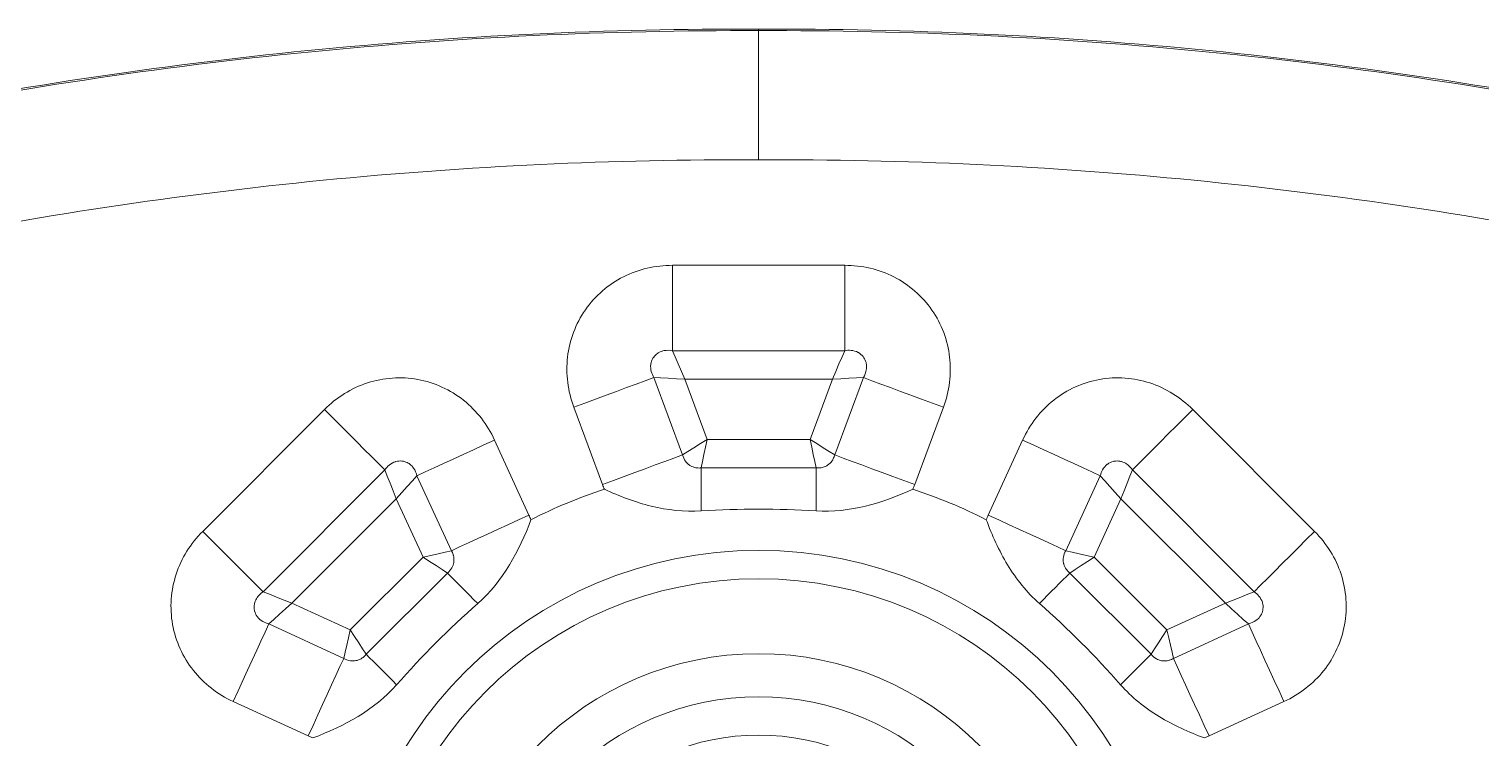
# Model space of a CAD drawing. Header units: millimetres. Extents: x 24.3 to 104.7, y 23.5 to 104.3.
# Drawn here: x 60.15 to 68.72, y 69.8 to 73.98 of the extents above; entities that cross this region are included whole.
import ezdxf

# ---------------------------------------------------------------- set-up
doc = ezdxf.new("R2010")
doc.units = ezdxf.units.MM

msp = doc.modelspace()

# ---------------------------------------------------------------- linework, layer by layer
at = {"color": 7, "linetype": 'Continuous', "lineweight": 15}
for p, q in [((64.4593, 73.9729), (64.4593, 73.982)), ((63.9508, 72.0837), (63.9508, 72.5877)), ((63.9508, 72.5877), (64.9677, 72.5877)), ((64.9677, 72.5877), (64.9677, 72.0837)), ((64.9677, 72.0837), (63.9508, 72.0837)), ((63.8406, 71.9252), (64.01, 71.4686)), ((64.0233, 71.9157), (64.1553, 71.5599)), ((64.8952, 71.9157), (64.0233, 71.9157)), ((64.7632, 71.5599), (64.8952, 71.9157)), ((64.9086, 71.4686), (65.078, 71.9252)), ((61.1765, 71.0174), (61.8955, 71.7364)), ((63.5374, 71.2933), (63.368, 71.7499)), ((65.5505, 71.7499), (65.3811, 71.2933)), ((67.023, 71.7364), (67.742, 71.0174)), ((62.9001, 71.5561), (63.1032, 71.1134)), ((64.1553, 71.5599), (64.7632, 71.5599)), ((65.8154, 71.1134), (66.0185, 71.5561)), ((62.2519, 71.38), (61.5329, 70.661)), ((62.6451, 70.9033), (62.442, 71.3459)), ((64.1202, 71.3919), (64.7983, 71.3919)), ((64.1202, 71.3919), (64.1202, 71.1379)), ((64.7983, 71.3919), (64.7983, 71.1379)), ((66.4766, 71.3459), (66.2735, 70.9033)), ((67.3856, 70.661), (66.6666, 71.38)), ((62.3195, 71.21), (61.703, 70.5934)), ((62.4778, 70.8651), (62.3195, 71.21)), ((66.599, 71.21), (66.4408, 70.8651)), ((67.2156, 70.5934), (66.599, 71.21)), ((62.0479, 70.4352), (62.4778, 70.8651)), ((66.4408, 70.8651), (66.8707, 70.4352)), ((62.1419, 70.2916), (62.6213, 70.771)), ((66.2972, 70.771), (66.7767, 70.2916)), ((61.703, 70.5934), (62.0479, 70.4352)), ((66.8707, 70.4352), (67.2156, 70.5934)), ((61.567, 70.4709), (62.0097, 70.2678)), ((66.9089, 70.2678), (67.3515, 70.4709)), ((61.7995, 69.8097), (61.3568, 70.0128)), ((67.5617, 70.0128), (67.1191, 69.8097))]:
    msp.add_line(p, q, dxfattribs=at)
at = {"color": 7, "linetype": 'Continuous', "lineweight": 15, "flags": 128}
for points in [[(63.9508, 72.0837), (63.9668, 72.0468), (63.9846, 72.0055), (64.0036, 71.9614), (64.0233, 71.9157)], [(64.9677, 72.0837), (64.9518, 72.0468), (64.934, 72.0055), (64.9149, 71.9614), (64.8952, 71.9157)], [(63.8406, 71.9252), (63.7903, 71.9066), (63.7366, 71.8866), (63.6799, 71.8656), (63.6206, 71.8436), (63.5593, 71.8209), (63.4964, 71.7975), (63.4325, 71.7738), (63.368, 71.7499)], [(64.0233, 71.9157), (63.9737, 71.9183), (63.9256, 71.9208), (63.8808, 71.9231), (63.8406, 71.9252)], [(65.078, 71.9252), (65.0378, 71.9231), (64.9929, 71.9208), (64.9449, 71.9183), (64.8952, 71.9157)], [(65.5505, 71.7499), (65.486, 71.7738), (65.4221, 71.7975), (65.3592, 71.8209), (65.2979, 71.8436), (65.2387, 71.8656), (65.1819, 71.8866), (65.1282, 71.9066), (65.078, 71.9252)], [(61.8955, 71.7364), (61.9442, 71.6878), (61.9924, 71.6396), (62.0398, 71.5921), (62.086, 71.5459), (62.1307, 71.5012), (62.1735, 71.4584), (62.214, 71.4179), (62.2519, 71.38)], [(66.6666, 71.38), (66.7045, 71.4179), (66.745, 71.4584), (66.7878, 71.5012), (66.8325, 71.5459), (66.8787, 71.5921), (66.9262, 71.6396), (66.9744, 71.6878), (67.023, 71.7364)], [(62.442, 71.3459), (62.4907, 71.3683), (62.5428, 71.3921), (62.5978, 71.4174), (62.6552, 71.4437), (62.7147, 71.471), (62.7756, 71.499), (62.8376, 71.5274), (62.9001, 71.5561)], [(64.1553, 71.5599), (64.1158, 71.5351), (64.0776, 71.5111), (64.042, 71.4887), (64.01, 71.4686)], [(64.1553, 71.5599), (64.1458, 71.5143), (64.1366, 71.4701), (64.128, 71.4289), (64.1202, 71.3919)], [(64.7632, 71.5599), (64.7728, 71.5143), (64.782, 71.4701), (64.7906, 71.4289), (64.7983, 71.3919)], [(64.9086, 71.4686), (64.8766, 71.4887), (64.8409, 71.5111), (64.8027, 71.5351), (64.7632, 71.5599)], [(66.4766, 71.3459), (66.4278, 71.3683), (66.3758, 71.3921), (66.3208, 71.4174), (66.2633, 71.4437), (66.2039, 71.471), (66.1429, 71.499), (66.0809, 71.5274), (66.0185, 71.5561)], [(64.01, 71.4686), (63.9597, 71.45), (63.906, 71.43), (63.8493, 71.409), (63.79, 71.387), (63.7287, 71.3643), (63.6658, 71.3409), (63.6019, 71.3172), (63.5374, 71.2933)], [(65.3811, 71.2933), (65.3167, 71.3172), (65.2527, 71.3409), (65.1899, 71.3643), (65.1285, 71.387), (65.0693, 71.409), (65.0126, 71.43), (64.9588, 71.45), (64.9086, 71.4686)], [(62.3195, 71.21), (62.3011, 71.2562), (62.2834, 71.3009), (62.2668, 71.3426), (62.2519, 71.38)], [(62.442, 71.3459), (62.415, 71.316), (62.385, 71.2826), (62.3528, 71.2469), (62.3195, 71.21)], [(66.4766, 71.3459), (66.5035, 71.316), (66.5336, 71.2826), (66.5658, 71.2469), (66.599, 71.21)], [(66.6666, 71.38), (66.6517, 71.3426), (66.6352, 71.3009), (66.6174, 71.2562), (66.599, 71.21)], [(62.6451, 70.9033), (62.6938, 70.9256), (62.7459, 70.9495), (62.8009, 70.9747), (62.8583, 71.0011), (62.9178, 71.0284), (62.9787, 71.0563), (63.0407, 71.0848), (63.1032, 71.1134)], [(66.2735, 70.9033), (66.2247, 70.9256), (66.1727, 70.9495), (66.1177, 70.9747), (66.0602, 71.0011), (66.0008, 71.0284), (65.9398, 71.0563), (65.8778, 71.0848), (65.8154, 71.1134)], [(61.1765, 71.0174), (61.2251, 70.9688), (61.2734, 70.9206), (61.3208, 70.8731), (61.367, 70.8269), (61.4117, 70.7822), (61.4545, 70.7394), (61.495, 70.6989), (61.5329, 70.661)], [(67.742, 71.0174), (67.6934, 70.9688), (67.6452, 70.9206), (67.5978, 70.8731), (67.5515, 70.8269), (67.5068, 70.7822), (67.464, 70.7394), (67.4235, 70.6989), (67.3856, 70.661)], [(62.6451, 70.9033), (62.6083, 70.8948), (62.5672, 70.8855), (62.5232, 70.8754), (62.4778, 70.8651)], [(62.6213, 70.771), (62.5898, 70.7917), (62.5545, 70.8148), (62.5168, 70.8395), (62.4778, 70.8651)], [(66.4408, 70.8651), (66.3953, 70.8754), (66.3513, 70.8855), (66.3103, 70.8948), (66.2735, 70.9033)], [(66.4408, 70.8651), (66.4018, 70.8395), (66.364, 70.8148), (66.3288, 70.7917), (66.2972, 70.771)], [(62.6213, 70.771), (62.6414, 70.751), (62.6622, 70.7302), (62.6838, 70.7086), (62.7061, 70.6863), (62.729, 70.6634), (62.7525, 70.6399), (62.7765, 70.6159), (62.801, 70.5914)], [(66.2972, 70.771), (66.2772, 70.751), (66.2563, 70.7302), (66.2348, 70.7086), (66.2125, 70.6863), (66.1896, 70.6634), (66.1661, 70.6399), (66.1421, 70.6159), (66.1176, 70.5914)], [(61.703, 70.5934), (61.6568, 70.6118), (61.6121, 70.6295), (61.5703, 70.6461), (61.5329, 70.661)], [(67.3856, 70.661), (67.3482, 70.6461), (67.3065, 70.6295), (67.2618, 70.6118), (67.2156, 70.5934)], [(61.703, 70.5934), (61.666, 70.5601), (61.6303, 70.528), (61.5969, 70.4979), (61.567, 70.4709)], [(67.3515, 70.4709), (67.3216, 70.4979), (67.2882, 70.528), (67.2525, 70.5601), (67.2156, 70.5934)], [(61.3568, 70.0128), (61.3855, 70.0753), (61.414, 70.1373), (61.4419, 70.1983), (61.4692, 70.2577), (61.4956, 70.3152), (61.5208, 70.3701), (61.5447, 70.4222), (61.567, 70.4709)], [(62.0479, 70.4352), (62.0375, 70.3897), (62.0275, 70.3457), (62.0181, 70.3047), (62.0097, 70.2678)], [(62.1419, 70.2916), (62.1212, 70.3232), (62.0981, 70.3584), (62.0734, 70.3962), (62.0479, 70.4352)], [(66.8707, 70.4352), (66.8451, 70.3962), (66.8204, 70.3584), (66.7973, 70.3232), (66.7767, 70.2916)], [(66.8707, 70.4352), (66.881, 70.3897), (66.8911, 70.3457), (66.9005, 70.3047), (66.9089, 70.2678)], [(67.5617, 70.0128), (67.533, 70.0753), (67.5046, 70.1373), (67.4766, 70.1983), (67.4493, 70.2577), (67.423, 70.3152), (67.3978, 70.3701), (67.3739, 70.4222), (67.3515, 70.4709)], [(61.7995, 69.8097), (61.8282, 69.8722), (61.8566, 69.9342), (61.8846, 69.9952), (61.9118, 70.0546), (61.9382, 70.1121), (61.9634, 70.167), (61.9873, 70.2191), (62.0097, 70.2678)], [(62.1419, 70.2916), (62.1619, 70.2715), (62.1827, 70.2507), (62.2043, 70.2291), (62.2266, 70.2069), (62.2495, 70.184), (62.273, 70.1605), (62.297, 70.1365), (62.3215, 70.112)], [(66.7767, 70.2916), (66.7566, 70.2715), (66.7358, 70.2507), (66.7142, 70.2291), (66.692, 70.2069), (66.6691, 70.184), (66.6456, 70.1605), (66.6215, 70.1365), (66.597, 70.112)], [(67.1191, 69.8097), (67.0904, 69.8722), (67.0619, 69.9342), (67.034, 69.9952), (67.0067, 70.0546), (66.9803, 70.1121), (66.9551, 70.167), (66.9312, 70.2191), (66.9089, 70.2678)]]:
    msp.add_lwpolyline(points, dxfattribs=at)
at = {"color": 7, "linetype": 'Continuous', "lineweight": 15}
for radius in [2.4515, 2.2835, 1.8415, 1.5875, 1.3612]:
    msp.add_circle((64.4593, 68.4537), radius, dxfattribs=at)
for centre, radius, start, end in [((64.3679, 47.8937), 26.0884, 89.79942, 101.50575), ((64.3679, 47.8937), 26.0793, 89.79935, 101.50512), ((64.5506, 47.8937), 26.0884, 78.49425, 90.20058), ((64.5506, 47.8937), 26.0793, 78.49488, 90.20065), ((64.3679, 47.8937), 25.3174, 89.79331, 101.44939), ((64.5506, 47.8937), 25.3174, 78.55061, 90.20669), ((64.4593, 68.4537), 2.9555, 107.94728, 117.05272), ((64.4593, 68.4537), 2.9555, 62.94728, 72.05272)]:
    msp.add_arc(centre, radius, start, end, dxfattribs=at)
for points, knots in [([(64.4593, 73.9729), (64.4593, 73.9712), (64.4593, 73.9501), (64.4593, 73.8721), (64.4593, 73.8153), (64.4593, 73.675), (64.4593, 73.5906), (64.4593, 73.409), (64.4593, 73.3092), (64.4593, 73.211)], [0, 0, 0, 0, 0.25, 0.25, 0.5, 0.5, 0.75, 0.75, 1, 1, 1, 1]), ([(63.368, 71.7499), (63.3329, 71.8447), (63.3198, 71.9467), (63.3427, 72.1453), (63.379, 72.2424), (63.4938, 72.4071), (63.5719, 72.4744), (63.7498, 72.5646), (63.8498, 72.5877), (63.9508, 72.5877)], [0, 0, 0, 0, 0.25, 0.25, 0.5, 0.5, 0.75, 0.75, 1, 1, 1, 1]), ([(64.9677, 72.5877), (65.0688, 72.5877), (65.169, 72.5645), (65.3472, 72.474), (65.4256, 72.4062), (65.5401, 72.2412), (65.5761, 72.1446), (65.5987, 71.9465), (65.5857, 71.8447), (65.5505, 71.7499)], [0, 0, 0, 0, 0.25, 0.25, 0.5, 0.5, 0.75, 0.75, 1, 1, 1, 1]), ([(63.9508, 72.0837), (63.9348, 72.0866), (63.9179, 72.0871), (63.9018, 72.084), (63.8911, 72.082), (63.8806, 72.0783), (63.8711, 72.0731), (63.8681, 72.0715), (63.8653, 72.0697), (63.8625, 72.0678), (63.8539, 72.0619), (63.8462, 72.0544), (63.8401, 72.046), (63.8385, 72.0438), (63.8369, 72.0415), (63.8355, 72.0391), (63.8292, 72.0288), (63.8249, 72.017), (63.823, 72.0051), (63.8229, 72.0042), (63.8227, 72.0033), (63.8226, 72.0023), (63.8207, 71.9884), (63.822, 71.9738), (63.8256, 71.9603), (63.8289, 71.948), (63.8342, 71.9362), (63.8406, 71.9252)], [0, 0, 0, 0, 0.0000495624, 0.0000495624, 0.0000495624, 0.0000820507, 0.0000820507, 0.0000820507, 0.0000919687, 0.0000919687, 0.0000919687, 0.0001230418, 0.0001230418, 0.0001230418, 0.0001311503, 0.0001311503, 0.0001311503, 0.0001674137, 0.0001674137, 0.0001674137, 0.000170132, 0.000170132, 0.000170132, 0.0002125775, 0.0002125775, 0.0002125775, 0.0002508527, 0.0002508527, 0.0002508527, 0.0002508527]), ([(65.078, 71.9252), (65.0862, 71.9393), (65.0926, 71.9549), (65.0953, 71.9711), (65.0971, 71.9818), (65.0973, 71.9929), (65.0957, 72.0037), (65.0953, 72.007), (65.0946, 72.0103), (65.0938, 72.0136), (65.0912, 72.0237), (65.0869, 72.0335), (65.0811, 72.0422), (65.0796, 72.0445), (65.078, 72.0467), (65.0763, 72.0489), (65.0688, 72.0583), (65.0592, 72.0665), (65.0487, 72.0724), (65.0479, 72.0729), (65.0471, 72.0733), (65.0463, 72.0738), (65.0338, 72.0804), (65.0197, 72.0843), (65.0058, 72.0856), (64.9931, 72.0868), (64.9802, 72.0859), (64.9677, 72.0837)], [0, 0, 0, 0, 0.0000495624, 0.0000495624, 0.0000495624, 0.0000820507, 0.0000820507, 0.0000820507, 0.0000919687, 0.0000919687, 0.0000919687, 0.0001230418, 0.0001230418, 0.0001230418, 0.0001311503, 0.0001311503, 0.0001311503, 0.0001674137, 0.0001674137, 0.0001674137, 0.000170132, 0.000170132, 0.000170132, 0.0002125775, 0.0002125775, 0.0002125775, 0.0002508527, 0.0002508527, 0.0002508527, 0.0002508527]), ([(61.8955, 71.7364), (61.967, 71.8079), (62.0543, 71.8623), (62.2443, 71.9244), (62.3477, 71.9318), (62.5453, 71.8961), (62.6391, 71.8532), (62.7952, 71.7291), (62.8579, 71.6479), (62.9001, 71.5561)], [0, 0, 0, 0, 0.25, 0.25, 0.5, 0.5, 0.75, 0.75, 1, 1, 1, 1]), ([(66.0185, 71.5561), (66.0606, 71.648), (66.1235, 71.7294), (66.2801, 71.8536), (66.3744, 71.8966), (66.5721, 71.9318), (66.675, 71.9242), (66.8645, 71.8622), (66.9515, 71.8079), (67.023, 71.7364)], [0, 0, 0, 0, 0.25, 0.25, 0.5, 0.5, 0.75, 0.75, 1, 1, 1, 1]), ([(62.442, 71.3459), (62.4379, 71.3617), (62.4313, 71.3773), (62.4218, 71.3906), (62.4155, 71.3994), (62.4078, 71.4075), (62.3991, 71.414), (62.3964, 71.416), (62.3936, 71.4178), (62.3907, 71.4196), (62.3817, 71.4249), (62.3717, 71.4288), (62.3615, 71.4308), (62.3588, 71.4314), (62.3561, 71.4318), (62.3534, 71.4322), (62.3413, 71.4335), (62.3288, 71.4325), (62.3172, 71.4293), (62.3163, 71.429), (62.3154, 71.4288), (62.3145, 71.4285), (62.3011, 71.4244), (62.2884, 71.4172), (62.2776, 71.4083), (62.2677, 71.4001), (62.2592, 71.3904), (62.2519, 71.38)], [0, 0, 0, 0, 0.0000495624, 0.0000495624, 0.0000495624, 0.0000820507, 0.0000820507, 0.0000820507, 0.0000919687, 0.0000919687, 0.0000919687, 0.0001230418, 0.0001230418, 0.0001230418, 0.0001311503, 0.0001311503, 0.0001311503, 0.0001674137, 0.0001674137, 0.0001674137, 0.000170132, 0.000170132, 0.000170132, 0.0002125775, 0.0002125775, 0.0002125775, 0.0002508527, 0.0002508527, 0.0002508527, 0.0002508527]), ([(64.01, 71.4686), (64.0133, 71.4552), (64.0192, 71.4422), (64.0274, 71.4311), (64.0338, 71.4224), (64.0418, 71.4146), (64.0508, 71.4085), (64.0527, 71.4071), (64.0548, 71.4058), (64.0569, 71.4046), (64.0668, 71.3989), (64.0778, 71.3949), (64.0891, 71.3928), (64.0909, 71.3925), (64.0927, 71.3922), (64.0945, 71.392), (64.1031, 71.3909), (64.1117, 71.3909), (64.1202, 71.3919)], [0, 0, 0, 0, 0.0000414996, 0.0000414996, 0.0000414996, 0.0000737875, 0.0000737875, 0.0000737875, 0.0000809013, 0.0000809013, 0.0000809013, 0.0001150014, 0.0001150014, 0.0001150014, 0.0001204473, 0.0001204473, 0.0001204473, 0.0001458995, 0.0001458995, 0.0001458995, 0.0001458995]), ([(64.7983, 71.3919), (64.812, 71.3904), (64.8263, 71.3914), (64.8396, 71.3952), (64.85, 71.3982), (64.86, 71.403), (64.8689, 71.4092), (64.8708, 71.4106), (64.8728, 71.4121), (64.8746, 71.4136), (64.8835, 71.4209), (64.8911, 71.4299), (64.8969, 71.4397), (64.8978, 71.4413), (64.8987, 71.4429), (64.8995, 71.4445), (64.9035, 71.4522), (64.9065, 71.4603), (64.9086, 71.4686)], [0, 0, 0, 0, 0.0000414996, 0.0000414996, 0.0000414996, 0.0000737875, 0.0000737875, 0.0000737875, 0.0000809013, 0.0000809013, 0.0000809013, 0.0001150014, 0.0001150014, 0.0001150014, 0.0001204473, 0.0001204473, 0.0001204473, 0.0001458995, 0.0001458995, 0.0001458995, 0.0001458995]), ([(66.6666, 71.38), (66.6573, 71.3934), (66.6457, 71.4057), (66.6321, 71.4149), (66.6232, 71.421), (66.6131, 71.4259), (66.6027, 71.4289), (66.5995, 71.4298), (66.5962, 71.4306), (66.5929, 71.4312), (66.5826, 71.4331), (66.5719, 71.4333), (66.5616, 71.4317), (66.5589, 71.4313), (66.5562, 71.4307), (66.5535, 71.4301), (66.5418, 71.4272), (66.5304, 71.4219), (66.5206, 71.4148), (66.5199, 71.4143), (66.5191, 71.4137), (66.5184, 71.4131), (66.5072, 71.4046), (66.4978, 71.3934), (66.4908, 71.3813), (66.4844, 71.3703), (66.4798, 71.3582), (66.4766, 71.3459)], [0, 0, 0, 0, 0.0000495624, 0.0000495624, 0.0000495624, 0.0000820507, 0.0000820507, 0.0000820507, 0.0000919687, 0.0000919687, 0.0000919687, 0.0001230418, 0.0001230418, 0.0001230418, 0.0001311503, 0.0001311503, 0.0001311503, 0.0001674137, 0.0001674137, 0.0001674137, 0.000170132, 0.000170132, 0.000170132, 0.0002125775, 0.0002125775, 0.0002125775, 0.0002508527, 0.0002508527, 0.0002508527, 0.0002508527]), ([(63.5485, 71.2654), (63.6379, 71.2248), (63.7309, 71.1896), (63.9206, 71.143), (64.0203, 71.1316), (64.1202, 71.1379)], [0, 0, 0, 0, 0.5, 0.5, 1, 1, 1, 1]), ([(65.8035, 71.0858), (65.838, 70.9939), (65.8789, 70.9031), (65.9803, 70.7359), (66.043, 70.6572), (66.1176, 70.5914)], [0, 0, 0, 0, 0.5, 0.5, 1, 1, 1, 1]), ([(61.3568, 70.0128), (61.265, 70.055), (61.1836, 70.1179), (61.0593, 70.2745), (61.0164, 70.3688), (60.9811, 70.5665), (60.9887, 70.6693), (61.0507, 70.8588), (61.1051, 70.9459), (61.1765, 71.0174)], [0, 0, 0, 0, 0.25, 0.25, 0.5, 0.5, 0.75, 0.75, 1, 1, 1, 1]), ([(67.742, 71.0174), (67.8135, 70.9459), (67.8679, 70.8587), (67.93, 70.6686), (67.9374, 70.5652), (67.9018, 70.3676), (67.8588, 70.2738), (67.7348, 70.1177), (67.6536, 70.055), (67.5617, 70.0128)], [0, 0, 0, 0, 0.25, 0.25, 0.5, 0.5, 0.75, 0.75, 1, 1, 1, 1]), ([(62.6213, 70.771), (62.6321, 70.7796), (62.6415, 70.7904), (62.6482, 70.8025), (62.6534, 70.812), (62.6572, 70.8225), (62.659, 70.8332), (62.6594, 70.8356), (62.6597, 70.838), (62.66, 70.8404), (62.6611, 70.8518), (62.6601, 70.8635), (62.6572, 70.8745), (62.6568, 70.8763), (62.6563, 70.8781), (62.6557, 70.8799), (62.6531, 70.888), (62.6495, 70.8959), (62.6451, 70.9033)], [0, 0, 0, 0, 0.0000414996, 0.0000414996, 0.0000414996, 0.0000737875, 0.0000737875, 0.0000737875, 0.0000809013, 0.0000809013, 0.0000809013, 0.0001150014, 0.0001150014, 0.0001150014, 0.0001204473, 0.0001204473, 0.0001204473, 0.0001458995, 0.0001458995, 0.0001458995, 0.0001458995]), ([(66.2735, 70.9033), (66.2663, 70.8915), (66.2613, 70.8781), (66.2592, 70.8644), (66.2576, 70.8537), (66.2578, 70.8426), (66.2598, 70.8319), (66.2602, 70.8295), (66.2608, 70.8272), (66.2614, 70.8248), (66.2643, 70.8138), (66.2693, 70.8031), (66.2758, 70.7937), (66.2769, 70.7922), (66.278, 70.7907), (66.2791, 70.7893), (66.2844, 70.7825), (66.2905, 70.7764), (66.2972, 70.771)], [0, 0, 0, 0, 0.0000414996, 0.0000414996, 0.0000414996, 0.0000737875, 0.0000737875, 0.0000737875, 0.0000809013, 0.0000809013, 0.0000809013, 0.0001150014, 0.0001150014, 0.0001150014, 0.0001204473, 0.0001204473, 0.0001204473, 0.0001458995, 0.0001458995, 0.0001458995, 0.0001458995]), ([(61.5329, 70.661), (61.5195, 70.6516), (61.5072, 70.6401), (61.498, 70.6265), (61.4919, 70.6175), (61.4871, 70.6075), (61.484, 70.5971), (61.4831, 70.5939), (61.4823, 70.5906), (61.4817, 70.5873), (61.4798, 70.577), (61.4797, 70.5663), (61.4813, 70.556), (61.4817, 70.5533), (61.4822, 70.5506), (61.4829, 70.5479), (61.4858, 70.5361), (61.4911, 70.5248), (61.4981, 70.515), (61.4987, 70.5142), (61.4992, 70.5135), (61.4998, 70.5128), (61.5083, 70.5016), (61.5195, 70.4921), (61.5316, 70.4851), (61.5427, 70.4788), (61.5547, 70.4741), (61.567, 70.4709)], [0, 0, 0, 0, 0.0000495624, 0.0000495624, 0.0000495624, 0.0000820507, 0.0000820507, 0.0000820507, 0.0000919687, 0.0000919687, 0.0000919687, 0.0001230418, 0.0001230418, 0.0001230418, 0.0001311503, 0.0001311503, 0.0001311503, 0.0001674137, 0.0001674137, 0.0001674137, 0.000170132, 0.000170132, 0.000170132, 0.0002125775, 0.0002125775, 0.0002125775, 0.0002508527, 0.0002508527, 0.0002508527, 0.0002508527]), ([(67.3515, 70.4709), (67.3673, 70.475), (67.3829, 70.4816), (67.3962, 70.4911), (67.4051, 70.4974), (67.4131, 70.5051), (67.4196, 70.5139), (67.4216, 70.5166), (67.4235, 70.5194), (67.4252, 70.5223), (67.4305, 70.5312), (67.4344, 70.5412), (67.4365, 70.5514), (67.437, 70.5541), (67.4375, 70.5568), (67.4378, 70.5596), (67.4391, 70.5716), (67.4381, 70.5841), (67.4349, 70.5957), (67.4347, 70.5966), (67.4344, 70.5975), (67.4341, 70.5984), (67.43, 70.6119), (67.4228, 70.6246), (67.4139, 70.6354), (67.4058, 70.6452), (67.396, 70.6537), (67.3856, 70.661)], [0, 0, 0, 0, 0.0000495624, 0.0000495624, 0.0000495624, 0.0000820507, 0.0000820507, 0.0000820507, 0.0000919687, 0.0000919687, 0.0000919687, 0.0001230418, 0.0001230418, 0.0001230418, 0.0001311503, 0.0001311503, 0.0001311503, 0.0001674137, 0.0001674137, 0.0001674137, 0.000170132, 0.000170132, 0.000170132, 0.0002125775, 0.0002125775, 0.0002125775, 0.0002508527, 0.0002508527, 0.0002508527, 0.0002508527]), ([(62.0097, 70.2678), (62.0215, 70.2607), (62.0349, 70.2557), (62.0485, 70.2536), (62.0592, 70.252), (62.0704, 70.2522), (62.081, 70.2542), (62.0834, 70.2546), (62.0858, 70.2551), (62.0881, 70.2558), (62.0992, 70.2587), (62.1098, 70.2637), (62.1192, 70.2702), (62.1207, 70.2712), (62.1222, 70.2723), (62.1236, 70.2735), (62.1304, 70.2787), (62.1366, 70.2849), (62.1419, 70.2916)], [0, 0, 0, 0, 0.0000414996, 0.0000414996, 0.0000414996, 0.0000737875, 0.0000737875, 0.0000737875, 0.0000809013, 0.0000809013, 0.0000809013, 0.0001150014, 0.0001150014, 0.0001150014, 0.0001204473, 0.0001204473, 0.0001204473, 0.0001458995, 0.0001458995, 0.0001458995, 0.0001458995]), ([(66.7767, 70.2916), (66.7852, 70.2808), (66.7961, 70.2714), (66.8082, 70.2647), (66.8176, 70.2595), (66.8281, 70.2558), (66.8388, 70.2539), (66.8412, 70.2535), (66.8436, 70.2532), (66.846, 70.253), (66.8574, 70.2519), (66.8691, 70.2528), (66.8801, 70.2557), (66.8819, 70.2562), (66.8837, 70.2567), (66.8855, 70.2572), (66.8937, 70.2598), (66.9015, 70.2634), (66.9089, 70.2678)], [0, 0, 0, 0, 0.0000414996, 0.0000414996, 0.0000414996, 0.0000737875, 0.0000737875, 0.0000737875, 0.0000809013, 0.0000809013, 0.0000809013, 0.0001150014, 0.0001150014, 0.0001150014, 0.0001204473, 0.0001204473, 0.0001204473, 0.0001458995, 0.0001458995, 0.0001458995, 0.0001458995]), ([(66.597, 70.112), (66.6622, 70.0381), (66.7407, 69.9752), (66.9081, 69.8735), (66.998, 69.833), (67.0914, 69.7979)], [0, 0, 0, 0, 0.5, 0.5, 1, 1, 1, 1])]:
    msp.add_open_spline(points, degree=3, knots=knots, dxfattribs=at)
for points in [[(63.5485, 71.2654), (63.5446, 71.2746), (63.5409, 71.2839), (63.5374, 71.2933)], [(64.7983, 71.1379), (64.9971, 71.1254), (65.1906, 71.1839), (65.37, 71.2654)], [(65.3811, 71.2933), (65.3776, 71.2839), (65.3739, 71.2746), (65.37, 71.2654)], [(63.1151, 71.0858), (63.0458, 70.9014), (62.9502, 70.723), (62.801, 70.5914)], [(63.1032, 71.1134), (63.1074, 71.1043), (63.1113, 71.0951), (63.1151, 71.0858)], [(64.1202, 71.1379), (64.3463, 71.1521), (64.5723, 71.1521), (64.7983, 71.1379)], [(65.8035, 71.0858), (65.8072, 71.0951), (65.8112, 71.1043), (65.8154, 71.1134)], [(62.801, 70.5914), (62.6311, 70.4417), (62.4713, 70.2818), (62.3215, 70.112)], [(66.1176, 70.5914), (66.2874, 70.4417), (66.4473, 70.2818), (66.597, 70.112)], [(61.8271, 69.7979), (62.0126, 69.8676), (62.1894, 69.9622), (62.3215, 70.112)], [(61.8271, 69.7979), (61.8178, 69.8016), (61.8086, 69.8056), (61.7995, 69.8097)], [(67.1191, 69.8097), (67.1099, 69.8056), (67.1007, 69.8016), (67.0914, 69.7979)]]:
    msp.add_open_spline(points, degree=3, dxfattribs=at)

doc.saveas('drawing.dxf')
